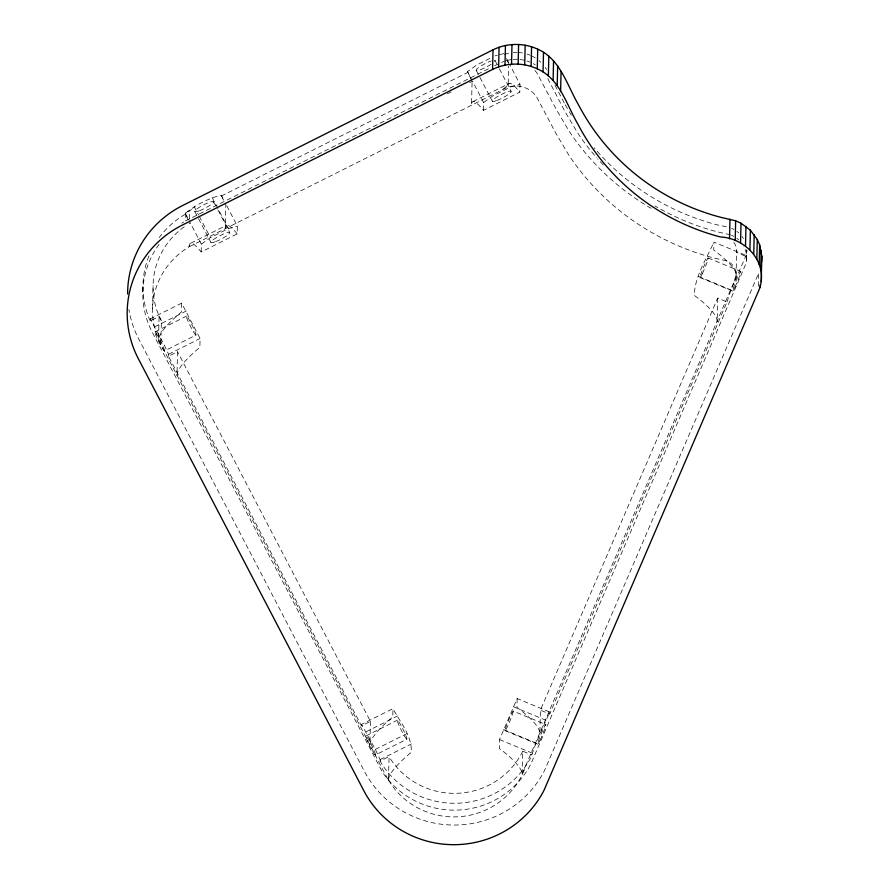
<?xml version="1.0" encoding="UTF-8"?>
<svg xmlns="http://www.w3.org/2000/svg" width="889" height="889" viewBox="0 0 889 889"><rect width="100%" height="100%" fill="white"/><g stroke="black" fill="none" stroke-linecap="round" stroke-linejoin="round"><path stroke-width="0.67" stroke-dasharray="4.45 3.33" d="M142.807 291.748L142.962 284.88M226.806 205.859L237.352 226.073L237.174 233.918L201.181 251.976A158.286 14.624 63.4 0 0 189.39 245.242L188.59 247.164A75.832 74.387 1.3 0 0 160.853 344.399L161.387 320.829L159.087 316.417L150.23 320.862L150.274 318.895L181.623 303.171L200.069 338.498L199.869 347.355A158.286 27.048 -27.6 0 0 176.989 375.302L177.522 351.744L168.521 356.256L361.456 725.869L370.457 721.357L177.522 351.744M152.541 308.683L153.075 285.125M189.357 246.709L507.208 87.355A25.225 24.748 1.3 0 1 536.434 96.623L555.769 133.083L568.582 154.753A250.265 245.497 1.3 0 0 713.934 257.999L726.48 260.821A14.791 14.513 1.3 0 1 735.67 278.057L522.154 774.008L522.087 773.219A158.286 28.581 23.3 0 0 499.307 748.438L499.507 739.57L517.154 698.543L549.758 712.067L536.034 743.06L531.022 757.15A85.922 84.288 1.3 0 1 382.426 764.985L380.114 761.084L389.126 756.561L388.36 780.242L158.553 339.976L159.087 316.417M168.521 356.256L168.577 354.3L163.987 344.476L150.274 318.895L152.341 322.707M181.623 303.171L181.423 312.028A158.286 27.048 -27.6 0 0 158.553 339.976M188.157 219.827L185.29 213.349C195.836 204.948 208.137 198.48 221.217 195.158L224.317 201.103M185.768 212.96L185.59 220.883L489.561 68.264M187.746 211.449L189.724 210.96L194.269 206.737L198.603 215.06M189.546 218.783L189.724 210.96M201.181 251.976L201.358 244.131L189.146 220.739M237.174 233.918A158.286 14.624 63.4 0 0 225.273 228.495L225.806 204.937L221.217 195.158M361.456 725.869L361.49 724.402L392.982 708.6C400.15 722.401 412.374 736.048 411.229 752.294A158.286 27.048 -27.6 0 0 389.071 776.997L388.36 780.242M370.457 721.357L369.924 744.915A158.286 27.048 -27.6 0 1 392.794 716.967L392.982 708.6M380.114 761.084L380.148 759.617L375.347 749.416L361.49 724.402M471.514 80.277L467.503 71.609L476.537 65.13L491.239 57.752M472.059 82.766L471.548 104.946A158.286 14.624 63.4 0 1 483.449 110.358L519.821 92.112L519.998 84.277L509.764 64.664M483.449 110.358L483.638 102.513L472.459 81.121M503.418 88.956L508.175 84.888L508.608 66.208M517.154 698.543L516.954 707.4A158.286 28.581 23.3 0 1 539.867 733.725L540.401 710.167L717.701 298.071L727.024 301.938L549.713 714.034L540.401 710.167M522.154 774.008L522.665 751.161L531.989 755.028M549.713 714.034L549.758 712.067M733.847 242.341A14.791 14.513 1.3 0 1 736.592 252.409L746.104 256.521L746.138 255.465L713.911 242.097L713.734 250.053A158.286 28.581 23.3 0 1 736.048 273.167L734.681 280.946M717.701 298.071L717.167 321.64A158.286 28.581 23.3 0 0 694.253 295.315C694.809 276.257 706.355 259.188 713.911 242.097M727.024 301.938L730.98 289.936L746.138 255.465M736.059 275.968L736.659 250.276M746.516 260.333L746.793 249.876A24.925 24.459 1.3 0 1 746.671 253.465L746.104 256.521M758.406 286.169L758.706 273.079L544.412 770.774A101.113 99.19 1.3 0 1 454.446 825.048A101.113 99.19 1.3 0 1 364.234 771.007L138.74 338.987A101.113 99.19 1.3 0 1 128.894 309.494M189.279 246.553L189.39 245.286M508.175 84.888L508.319 84.399A158.286 14.624 63.4 0 1 519.821 92.112M522.665 751.161L521.987 752.661A75.798 74.354 1.3 0 1 390.904 759.562L389.126 756.561M524.177 770.185L521.454 776.219A75.798 74.354 1.3 0 1 390.371 783.131L388.593 780.131M201.358 244.131L210.404 237.652L228.395 228.617L237.352 226.073M483.638 102.513L492.673 96.034L511.053 86.822L519.998 84.277M185.268 214.293L183.823 215.149A85.944 84.311 1.3 0 0 159.242 237.507M189.124 223.595L189.89 223.15M221.194 196.102L467.481 72.554M494.528 65.775L504.185 61.297M447.334 93.801L451.045 91.945M469.614 82.621L472.081 81.388M190.724 243.23L226.717 225.173M472.992 101.624L509.364 83.377M154.764 326.819L186.257 311.017M154.997 331.941L186.49 316.14M164.443 350.944A10.612 0.978 63.4 0 0 158.275 336.62A10.612 0.978 63.4 0 0 156.453 336.764A10.612 0.978 63.4 0 0 164.443 350.944L195.947 335.142A10.612 0.978 63.4 0 0 189.768 320.818A10.612 0.978 63.4 0 0 187.946 320.973A10.612 0.978 63.4 0 0 195.947 335.142M168.577 354.3L200.069 338.498M366.135 731.758L397.627 715.956M365.901 736.003L397.405 720.201M375.347 749.416L406.851 733.625M375.358 754.994A10.612 0.978 63.4 0 0 369.179 740.67A10.612 0.978 63.4 0 0 367.357 740.826A10.612 0.978 63.4 0 0 375.358 754.994L406.851 739.192A10.612 0.978 63.4 0 0 400.672 724.868A10.612 0.978 63.4 0 0 398.85 725.024A10.612 0.978 63.4 0 0 406.851 739.192M380.148 759.617L411.429 743.926M494.917 55.918L497.295 55.229M499.685 54.551L504.007 53.629M726.48 226.784L717.067 224.839A240.141 235.574 1.3 0 1 594.185 147.818M730.369 234.807L716.912 231.707A240.141 235.574 1.3 0 1 654.937 205.948M708.166 257.943L740.77 271.467M698.376 276.412L730.98 289.936M700.065 277.568L732.669 291.092M513.253 706.699L545.857 720.223M513.275 711.122A10.612 0.756 -67.5 0 1 507.441 726.657A10.612 0.756 -67.5 0 1 506.774 724.846A10.612 0.756 -67.5 0 1 513.275 711.122L545.813 724.579M503.418 729.536L536.034 743.06M505.119 730.68L537.723 744.204M499.507 739.57L532.033 753.061M545.313 67.42L546.624 69.586M565.182 104.769L568.627 110.603M569.316 111.77L571.394 115.27M554.969 85.2L564.548 103.546M547.78 78.61L565.026 111.647L577.439 132.639A240.141 235.574 1.3 0 0 596.741 157.831M506.563 58.53L509.13 63.441M506.908 60.174L508.664 63.541M495.017 60.463L496.884 64.03M499.362 68.786L511.153 91.378M476.215 70.32L479.315 76.265M479.938 77.454L492.35 101.235M467.503 71.609L471.837 79.932M212.26 197.714L228.395 228.617M213.582 201.659L215.449 205.226M217.927 209.982L229.718 232.574M199.225 216.249L210.404 237.652M194.758 211.471L197.869 217.416M198.491 218.605L210.893 242.386M185.29 213.349L188.501 219.505M161.387 320.829L158.887 315.528A75.832 74.387 1.3 0 1 185.79 225.728M150.23 320.862L149.552 319.34A85.944 84.311 1.3 0 1 149.408 254.81M159.087 244.375A85.944 84.311 1.3 0 0 152.241 332.219L382.27 771.863A85.922 84.288 1.3 0 0 530.866 764.029L745.871 263.866A24.925 24.459 1.3 0 0 743.815 246.42M181.767 223.195A85.944 84.311 1.3 0 1 183.667 222.017M506.386 60.608A35.36 34.682 1.3 0 1 512.064 59.519M513.209 59.407A35.36 34.682 1.3 0 1 517.831 59.341M520.143 59.53A35.36 34.682 1.3 0 1 525.81 60.652M526.91 60.974A35.36 34.682 1.3 0 1 530.155 62.186M533.267 63.697A35.36 34.682 1.3 0 1 535.256 64.864M534.922 70.531A25.225 24.748 1.3 0 1 536.978 73.065L556.303 109.514L569.116 131.194A250.265 245.497 1.3 0 0 651.07 208.282M731.658 228.384A24.925 24.459 1.3 0 1 733.858 229.429M736.925 231.384A24.925 24.459 1.3 0 1 738.803 232.918M742.037 236.496A24.925 24.459 1.3 0 1 743.382 238.496M504.341 54.429A35.36 34.682 1.3 0 1 508.786 53.196M513.364 52.529A35.36 34.682 1.3 0 1 516.831 52.429M517.987 52.473A35.36 34.682 1.3 0 1 522.588 52.996M527.066 54.107A35.36 34.682 1.3 0 1 530.322 55.318M531.366 55.785A35.36 34.682 1.3 0 1 535.411 57.996M539.123 60.708A35.36 34.682 1.3 0 1 540.834 62.23M731.503 235.252A24.925 24.459 1.3 0 1 733.703 236.296M736.77 238.252A24.925 24.459 1.3 0 1 738.648 239.797M603.287 164.976A240.141 235.574 1.3 0 1 597.664 158.864M494.617 60.252A10.612 1.811 -27.6 0 1 494.584 61.519M491.128 64.275A10.612 1.811 -27.6 0 1 478.56 70.298A10.612 1.811 -27.6 0 1 478.626 67.542A10.612 1.811 -27.6 0 1 491.206 60.941M540.045 740.181A10.612 0.756 -67.5 0 0 545.879 724.635A10.612 0.756 -67.5 0 0 539.379 738.37A10.612 0.756 -67.5 0 0 540.045 740.181M735.003 287.058A10.612 0.756 -67.5 0 0 740.826 271.523A10.612 0.756 -67.5 0 0 734.336 285.247A10.612 0.756 -67.5 0 0 735.003 287.058M702.399 273.534A10.612 0.756 -67.5 0 0 708.222 257.999A10.612 0.756 -67.5 0 0 701.732 271.723A10.612 0.756 -67.5 0 0 702.399 273.534M199.547 210.715A10.612 1.811 -27.6 0 0 213.638 201.836A10.612 1.811 -27.6 0 0 199.392 207.27A10.612 1.811 -27.6 0 0 199.547 210.715M496.984 100.457A10.612 1.811 -27.6 0 0 511.197 91.567A10.612 1.811 -27.6 0 0 497.062 96.89A10.612 1.811 -27.6 0 0 496.984 100.457M215.683 241.63A10.612 1.811 -27.6 0 0 229.773 232.751A10.612 1.811 -27.6 0 0 215.527 238.174A10.612 1.811 -27.6 0 0 215.683 241.63"/><path stroke-width="1.33" d="M492.562 69.453L493.017 49.817C506.852 42.905 523.699 42.672 537.723 49.184C560.259 59.03 567.026 85.144 578.339 104.524A224.961 220.672 1.3 0 0 720.801 217.316L735.648 220.816L741.004 223.217L750.372 230.184L757.284 239.508L759.628 244.819L761.829 256.143L761.195 281.546L760.151 287.236L543.968 790.41A101.113 99.19 1.3 0 1 454.001 844.683A101.113 99.19 1.3 0 1 363.79 790.643L138.295 358.623A101.113 99.19 1.3 0 1 182.178 225.161L492.562 69.453C506.408 62.541 523.254 62.308 537.278 68.82C559.814 78.665 566.582 104.78 577.894 124.16A224.961 220.672 1.3 0 0 720.357 236.952C743.126 237.963 764.284 257.91 761.195 281.546M498.64 66.886L499.085 47.25M504.996 65.119L505.441 45.483M511.542 64.175L511.986 44.539M518.154 64.086L518.598 44.45M524.721 64.841L525.166 45.206M531.133 66.431L531.578 46.795M537.278 68.82L537.723 49.184M543.057 71.987L543.501 52.351M548.369 75.865L548.813 56.229M553.114 80.377L553.558 60.741M557.214 85.466L557.659 65.83M560.615 91.045L561.059 71.409M729.536 238.852L729.98 219.216M735.203 240.452L735.648 220.816M740.559 242.853L741.004 223.217M745.504 245.997L745.949 226.362M749.927 249.82L750.372 230.184M753.739 254.232L754.183 234.596M756.839 259.144L757.284 239.508M759.184 264.455L759.628 244.819M760.151 287.236L760.206 284.613M760.706 270.034L761.151 250.398M761.64 261.911L761.829 256.143M493.017 49.817L182.623 205.526A101.113 99.19 1.3 0 0 127.616 293.981"/></g></svg>
